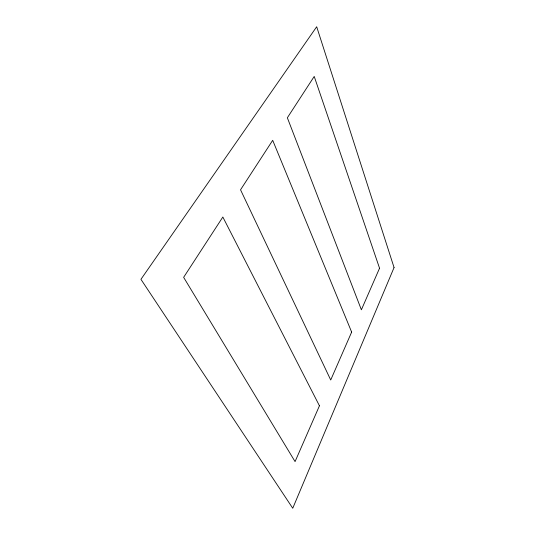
<?xml version="1.0" encoding="UTF-8"?>
<svg xmlns="http://www.w3.org/2000/svg" width="535" height="535" viewBox="0 0 535 535"><rect width="100%" height="100%" fill="white"/><g stroke="black" fill="none" stroke-linecap="round" stroke-linejoin="round"><path stroke-width="0.8" d="M394.061 267.547L292.745 508.25L140.939 279.323L316.687 26.75L394.061 267.547M319.442 405.791L295.066 461.598L183.639 277.337L222.841 217.023L319.442 405.791M351.649 332.081L330.717 379.99L240.536 189.798L272.696 140.317L351.649 332.081M379.549 268.222L361.379 309.798L287.355 117.767L314.219 76.438L379.549 268.222"/></g></svg>
